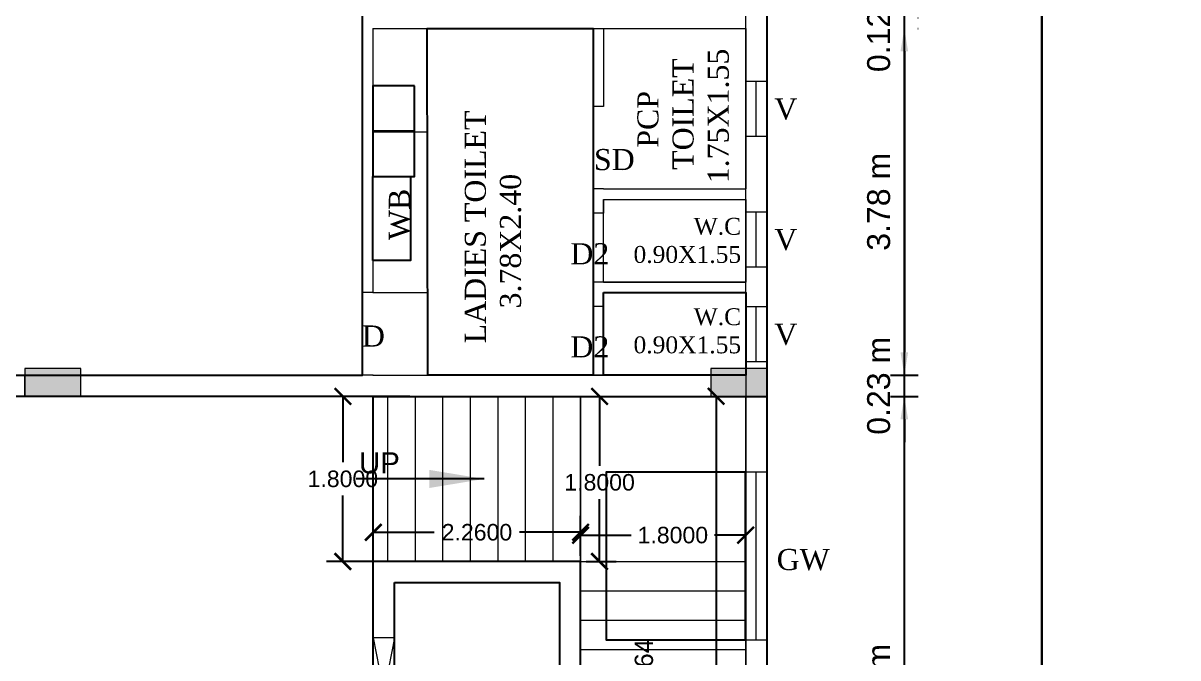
# Model space of a CAD drawing. Header units: metres. Extents: x -1561199 to -1560810, y 43748 to 43956.
# Drawn here: x -1560899.53 to -1560886.94, y 43815.65 to 43822.56 of the extents above; entities that cross this region are included whole.
import ezdxf

# ---------------------------------------------------------------- set-up
doc = ezdxf.new("R2010")
doc.units = ezdxf.units.M
doc.header["$LTSCALE"] = 750
doc.header["$MEASUREMENT"] = 0
doc.header["$PDMODE"] = 35
doc.header["$PDSIZE"] = 50
doc.linetypes.add('DASHED2', pattern=[0.375, 0.25, -0.125])
doc.layers.get('0').update_dxf_attribs({"lineweight": 5, "plot": 0})
doc.layers.get('Defpoints').update_dxf_attribs({"lineweight": 0})
doc.layers.add('BLK_1_COVERED_AREA', color=140, linetype='Continuous', plot=False)
for name, color, linetype in [('BLK_1_FLR_1_BLT_UP_AREA', 1, 'Continuous'), ('BLK_1_FLR_1_CARPET_AREA', 10, 'Continuous'), ('BLK_1_FLR_1_LIFT_1', 30, 'Continuous'), ('BLK_1_FLR_1_REGULAR_ROOM_1', 117, 'Continuous'), ('BLK_1_FLR_1_REGULAR_ROOM_2', 117, 'Continuous'), ('BLK_1_FLR_1_ROOM_2_LIGHT_VENTILATION_2', 7, 'Continuous'), ('BLK_1_FLR_1_STAIR_1', 1, 'Continuous'), ('BLK_1_FLR_1_WATER_CLOSET', 213, 'Continuous')]:
    doc.layers.add(name, color=color, linetype=linetype)
for name, color, linetype, lineweight in [('BLK_1_FLR_1_SP_WC', 233, 'Continuous', 5), ('BLK_1_FLR_1_STAIR_1_FLIGHT_2', 7, 'Continuous', 0), ('BLK_1_FLR_1_STAIR_1_LANDING_1', 7, 'Continuous', 0), ('BLK_1_FLR_1_WASH', 243, 'Continuous', 5), ('column', 242, 'Continuous', 25)]:
    doc.layers.add(name, color=color, linetype=linetype, lineweight=lineweight)
doc.styles.add('S', font='swiss.ttf')
doc.styles.get("Standard").update_dxf_attribs({"font": 'arial.ttf'})
doc.dimstyles.new('METRIC', dxfattribs={"dimtxt": 0.45, "dimasz": 0.25, "dimexe": 0.15, "dimexo": 0.15, "dimgap": 0.15, "dimtad": 1, "dimzin": 0, "dimdsep": 46, "dimtxsty": 'S', "dimcen": 0, "dimclrd": 1, "dimclre": 1, "dimclrt": 5, "dimadec": 0, "dimazin": 2, "dimtfac": 1, "dimtix": 1, "dimtofl": 0, "dimtmove": 1, "dimatfit": 0, "dimfxl": 0, "dimtolj": 1, "dimtzin": 0, "dimarcsym": 0})
doc.dimstyles.new('STANDARD$0', dxfattribs={"dimscale": 0, "dimtxt": 9, "dimasz": 2, "dimexe": 2, "dimexo": 1, "dimgap": 0.5, "dimtad": 1, "dimdec": 1, "dimzin": 0, "dimdsep": 46, "dimlunit": 4, "dimtxsty": 'Standard', "dimblk1": 'ARCHTICK', "dimblk2": 'ARCHTICK', "dimsah": 1, "dimcen": 0, "dimdle": 1.5, "dimclrd": 1, "dimclre": 1, "dimclrt": 4, "dimadec": 0, "dimazin": 0, "dimtfac": 0.3, "dimtdec": 1, "dimtix": 1, "dimtmove": 0, "dimatfit": 3, "dimldrblk": 'ARCHTICK', "dimfxl": 0, "dimfrac": 2, "dimtolj": 1, "dimtzin": 0, "dimarcsym": 0})

# ---------------------------------------------------------------- blocks, each defined once
blk = doc.blocks.new('qwegwegwegwegwegwegwg')
at = {"layer": 'column', "lineweight": -2}
h = blk.add_hatch(color=256, dxfattribs=at)
h.dxf.hatch_style = 1
h.paths.add_polyline_path([(0, 0), (12, 0), (12, -24), (0, -24)])
blk.add_lwpolyline([(0, 0), (12, 0), (12, -24), (0, -24)], close=True, dxfattribs=at)
blk = doc.blocks.new('*D76')
at = {"color": 0, "lineweight": -2}
for p, q in [((-1560890.072, 43818.497), (-1560889.772, 43818.497)), ((-1560889.922, 43812.284), (-1560889.922, 43818.247)), ((-1560890.072, 43812.034), (-1560889.772, 43812.034))]:
    blk.add_line(p, q, dxfattribs=at)
at = {"color": 0}
for points in [[(-1560889.964, 43818.247), (-1560889.881, 43818.247), (-1560889.922, 43818.497)], [(-1560889.964, 43812.284), (-1560889.881, 43812.284), (-1560889.922, 43812.034)]]:
    blk.add_solid(points, dxfattribs=at)
at = {"layer": 'Defpoints', "color": 0}
for p in [(-1560891.652, 43818.497), (-1560889.922, 43818.497), (-1560899.51, 43812.034)]:
    blk.add_point(p, dxfattribs=at)
at = {"color": 0, "lineweight": -2, "insert": (-1560890.201, 43815.265), "char_height": 0.25, "attachment_point": 5, "rotation": 90, "style": 'S'}
blk.add_mtext('\\A1;6.46 m', dxfattribs=at)
blk = doc.blocks.new('*D77')
at = {"color": 0, "lineweight": -2}
for p, q in [((-1560889.922, 43818.977), (-1560889.922, 43819.227)), ((-1560890.072, 43818.727), (-1560889.772, 43818.727)), ((-1560890.072, 43818.497), (-1560889.772, 43818.497)), ((-1560889.922, 43818.247), (-1560889.922, 43817.997))]:
    blk.add_line(p, q, dxfattribs=at)
at = {"color": 0}
for points in [[(-1560889.964, 43818.977), (-1560889.881, 43818.977), (-1560889.922, 43818.727)], [(-1560889.964, 43818.247), (-1560889.881, 43818.247), (-1560889.922, 43818.497)]]:
    blk.add_solid(points, dxfattribs=at)
at = {"layer": 'Defpoints', "color": 0}
for p in [(-1560891.651, 43818.727), (-1560889.922, 43818.727), (-1560891.652, 43818.497)]:
    blk.add_point(p, dxfattribs=at)
at = {"color": 0, "lineweight": -2, "insert": (-1560890.201, 43818.612), "char_height": 0.25, "attachment_point": 5, "rotation": 90, "style": 'S'}
blk.add_mtext('\\A1;0.23 m', dxfattribs=at)
blk = doc.blocks.new('*D81')
at = {"color": 0, "lineweight": -2}
for p, q in [((-1560888.572, 43841.96), (-1560888.272, 43841.96)), ((-1560888.422, 43812.054), (-1560888.422, 43841.71)), ((-1560888.572, 43811.804), (-1560888.272, 43811.804))]:
    blk.add_line(p, q, dxfattribs=at)
at = {"color": 0}
for points in [[(-1560888.464, 43841.71), (-1560888.381, 43841.71), (-1560888.422, 43841.96)], [(-1560888.464, 43812.054), (-1560888.381, 43812.054), (-1560888.422, 43811.804)]]:
    blk.add_solid(points, dxfattribs=at)
at = {"layer": 'Defpoints', "color": 0}
for p in [(-1560891.422, 43841.96), (-1560888.422, 43841.96), (-1560891.422, 43811.804)]:
    blk.add_point(p, dxfattribs=at)
at = {"color": 0, "lineweight": -2, "insert": (-1560888.701, 43826.882), "char_height": 0.25, "attachment_point": 5, "rotation": 90, "style": 'S'}
blk.add_mtext('\\A1;30.16 m', dxfattribs=at)
blk = doc.blocks.new('*D83')
at = {"color": 0, "lineweight": -2}
for p, q in [((-1560889.922, 43822.872), (-1560889.922, 43823.122)), ((-1560889.774, 43822.622), (-1560889.772, 43822.622)), ((-1560889.775, 43822.507), (-1560889.772, 43822.507)), ((-1560889.922, 43822.257), (-1560889.922, 43822.007))]:
    blk.add_line(p, q, dxfattribs=at)
at = {"color": 0}
for points in [[(-1560889.964, 43822.872), (-1560889.881, 43822.872), (-1560889.922, 43822.622)], [(-1560889.964, 43822.257), (-1560889.881, 43822.257), (-1560889.922, 43822.507)]]:
    blk.add_solid(points, dxfattribs=at)
at = {"layer": 'Defpoints', "color": 0}
for p in [(-1560892.426, 43822.622, -380.196), (-1560892.418, 43822.507, -334.287), (-1560889.922, 43822.507)]:
    blk.add_point(p, dxfattribs=at)
at = {"color": 0, "lineweight": -2, "insert": (-1560890.201, 43822.564), "char_height": 0.25, "attachment_point": 5, "rotation": 90, "style": 'S'}
blk.add_mtext('\\A1;0.12 m', dxfattribs=at)
blk = doc.blocks.new('*D84')
at = {"color": 0, "lineweight": -2}
for p, q in [((-1560889.775, 43822.507), (-1560889.772, 43822.507)), ((-1560889.922, 43822.257), (-1560889.922, 43818.977)), ((-1560890.072, 43818.727), (-1560889.772, 43818.727))]:
    blk.add_line(p, q, dxfattribs=at)
at = {"color": 0}
for points in [[(-1560889.964, 43822.257), (-1560889.881, 43822.257), (-1560889.922, 43822.507)], [(-1560889.964, 43818.977), (-1560889.881, 43818.977), (-1560889.922, 43818.727)]]:
    blk.add_solid(points, dxfattribs=at)
at = {"layer": 'Defpoints', "color": 0}
for p in [(-1560892.418, 43822.507, -334.287), (-1560892.418, 43818.727), (-1560889.922, 43818.727)]:
    blk.add_point(p, dxfattribs=at)
at = {"color": 0, "lineweight": -2, "insert": (-1560890.201, 43820.617), "char_height": 0.25, "attachment_point": 5, "rotation": 90, "style": 'S'}
blk.add_mtext('\\A1;3.78 m', dxfattribs=at)
blk = doc.blocks.new('*D196')
at = {"color": 0, "lineweight": -2}
for p, q in [((-1560883.379, 43818.492), (-1560883.079, 43818.492)), ((-1560883.229, 43812.279), (-1560883.229, 43818.242)), ((-1560883.379, 43812.029), (-1560883.079, 43812.029))]:
    blk.add_line(p, q, dxfattribs=at)
at = {"color": 0}
for points in [[(-1560883.271, 43818.242), (-1560883.187, 43818.242), (-1560883.229, 43818.492)], [(-1560883.271, 43812.279), (-1560883.187, 43812.279), (-1560883.229, 43812.029)]]:
    blk.add_solid(points, dxfattribs=at)
at = {"layer": 'Defpoints', "color": 0}
for p in [(-1560884.959, 43818.492), (-1560883.229, 43818.492), (-1560892.817, 43812.029)]:
    blk.add_point(p, dxfattribs=at)
at = {"color": 0, "lineweight": -2, "insert": (-1560883.508, 43815.261), "char_height": 0.25, "attachment_point": 5, "rotation": 90, "style": 'S'}
blk.add_mtext('\\A1;6.46 m', dxfattribs=at)
blk = doc.blocks.new('_ArchTick')
at = {"color": 0, "linetype": 'ByBlock', "const_width": 0.15}
blk.add_lwpolyline([(-0.5, -0.5), (0.5, 0.5)], dxfattribs=at)
blk = doc.blocks.new('*D321')
at = {"layer": 'BLK_1_FLR_1_STAIR_1_LANDING_1', "color": 0, "linetype": 'Continuous', "lineweight": -2}
for p, q in [((-1560893.39, 43818.497), (-1560893.065, 43818.497)), ((-1560893.39, 43816.697), (-1560893.065, 43816.697))]:
    blk.add_line(p, q, dxfattribs=at)
at = {"layer": 'BLK_1_FLR_1_STAIR_1_LANDING_1', "color": 0, "lineweight": -2}
for p, q in [((-1560893.245, 43818.497), (-1560893.245, 43817.741)), ((-1560893.245, 43816.697), (-1560893.245, 43817.377))]:
    blk.add_line(p, q, dxfattribs=at)
at = {"layer": 'Defpoints', "color": 0, "linetype": 'Continuous'}
for p in [(-1560893.452, 43818.497, -381.467), (-1560893.245, 43818.497), (-1560893.452, 43816.697, -381.467)]:
    blk.add_point(p, dxfattribs=at)
at = {"layer": 'BLK_1_FLR_1_STAIR_1_LANDING_1', "color": 0, "linetype": 'Continuous', "lineweight": -2, "xscale": 0.18, "yscale": 0.18, "zscale": 0.18}
for p, rotation in [((-1560893.245, 43818.497), 90), ((-1560893.245, 43816.697), 270)]:
    blk.add_blockref('_ArchTick', p, dxfattribs=dict(at, rotation=rotation))
at = {"layer": 'BLK_1_FLR_1_STAIR_1_LANDING_1', "color": 0, "linetype": 'Continuous', "insert": (-1560893.245, 43817.559), "char_height": 0.18, "attachment_point": 5}
blk.add_mtext('\\A1;1.8000', dxfattribs=at)
blk = doc.blocks.new('*D322')
at = {"layer": 'BLK_1_FLR_1_STAIR_1_LANDING_1', "color": 0, "linetype": 'Continuous', "lineweight": -2}
for p, q in [((-1560893.452, 43816.759), (-1560893.452, 43817.164)), ((-1560891.652, 43816.759), (-1560891.652, 43817.164))]:
    blk.add_line(p, q, dxfattribs=at)
at = {"layer": 'BLK_1_FLR_1_STAIR_1_LANDING_1', "color": 0, "lineweight": -2}
for p, q in [((-1560893.452, 43816.984), (-1560892.901, 43816.984)), ((-1560891.652, 43816.984), (-1560891.991, 43816.984))]:
    blk.add_line(p, q, dxfattribs=at)
at = {"layer": 'Defpoints', "color": 0, "linetype": 'Continuous'}
for p in [(-1560891.652, 43816.984), (-1560893.452, 43816.697, -381.467), (-1560891.652, 43816.697, -381.467)]:
    blk.add_point(p, dxfattribs=at)
at = {"layer": 'BLK_1_FLR_1_STAIR_1_LANDING_1', "color": 0, "linetype": 'Continuous', "lineweight": -2, "xscale": 0.18, "yscale": 0.18, "zscale": 0.18, "rotation": 180}
blk.add_blockref('_ArchTick', (-1560893.452, 43816.984), dxfattribs=at)
at = {"layer": 'BLK_1_FLR_1_STAIR_1_LANDING_1', "color": 0, "linetype": 'Continuous', "lineweight": -2, "xscale": 0.18, "yscale": 0.18, "zscale": 0.18}
blk.add_blockref('_ArchTick', (-1560891.652, 43816.984), dxfattribs=at)
at = {"layer": 'BLK_1_FLR_1_STAIR_1_LANDING_1', "color": 0, "linetype": 'Continuous', "insert": (-1560892.446, 43816.984), "char_height": 0.18, "attachment_point": 5}
blk.add_mtext('\\A1;1.8000', dxfattribs=at)
blk = doc.blocks.new('*D324')
at = {"layer": 'BLK_1_FLR_1_STAIR_1_FLIGHT_2', "color": 0, "linetype": 'Continuous', "lineweight": -2}
for p, q in [((-1560895.315, 43818.497), (-1560896.224, 43818.497)), ((-1560896.044, 43818.497), (-1560896.044, 43817.779)), ((-1560896.044, 43816.697), (-1560896.044, 43817.415)), ((-1560895.315, 43816.697), (-1560896.224, 43816.697))]:
    blk.add_line(p, q, dxfattribs=at)
at = {"layer": 'Defpoints', "color": 0, "linetype": 'Continuous'}
for p in [(-1560896.044, 43818.497), (-1560895.252, 43818.497), (-1560895.252, 43816.697)]:
    blk.add_point(p, dxfattribs=at)
at = {"layer": 'BLK_1_FLR_1_STAIR_1_FLIGHT_2', "color": 0, "linetype": 'Continuous', "lineweight": -2, "xscale": 0.18, "yscale": 0.18, "zscale": 0.18}
for p, rotation in [((-1560896.044, 43818.497), 90), ((-1560896.044, 43816.697), 270)]:
    blk.add_blockref('_ArchTick', p, dxfattribs=dict(at, rotation=rotation))
at = {"layer": 'BLK_1_FLR_1_STAIR_1_FLIGHT_2', "color": 0, "linetype": 'Continuous', "insert": (-1560896.044, 43817.597), "char_height": 0.18, "attachment_point": 5}
blk.add_mtext('\\A1;1.8000', dxfattribs=at)
blk = doc.blocks.new('*D325')
at = {"layer": 'BLK_1_FLR_1_STAIR_1_FLIGHT_2', "color": 0, "linetype": 'Continuous', "lineweight": -2}
for p, q in [((-1560895.712, 43816.759), (-1560895.712, 43817.195)), ((-1560893.452, 43816.759), (-1560893.452, 43817.195)), ((-1560895.712, 43817.015), (-1560895.047, 43817.015)), ((-1560893.452, 43817.015), (-1560894.117, 43817.015))]:
    blk.add_line(p, q, dxfattribs=at)
at = {"layer": 'Defpoints', "color": 0, "linetype": 'Continuous'}
for p in [(-1560893.452, 43817.015), (-1560895.712, 43816.697), (-1560893.452, 43816.697, -342.607)]:
    blk.add_point(p, dxfattribs=at)
at = {"layer": 'BLK_1_FLR_1_STAIR_1_FLIGHT_2', "color": 0, "linetype": 'Continuous', "lineweight": -2, "xscale": 0.18, "yscale": 0.18, "zscale": 0.18, "rotation": 180}
blk.add_blockref('_ArchTick', (-1560895.712, 43817.015), dxfattribs=at)
at = {"layer": 'BLK_1_FLR_1_STAIR_1_FLIGHT_2', "color": 0, "linetype": 'Continuous', "lineweight": -2, "xscale": 0.18, "yscale": 0.18, "zscale": 0.18}
blk.add_blockref('_ArchTick', (-1560893.452, 43817.015), dxfattribs=at)
at = {"layer": 'BLK_1_FLR_1_STAIR_1_FLIGHT_2', "color": 0, "linetype": 'Continuous', "insert": (-1560894.582, 43817.015), "char_height": 0.18, "attachment_point": 5}
blk.add_mtext('\\A1;2.2600', dxfattribs=at)
blk = doc.blocks.new('*D327')
at = {"layer": 'BLK_1_FLR_1_STAIR_1_LANDING_1', "color": 0, "linetype": 'Continuous', "lineweight": -2}
for p, q in [((-1560892.178, 43818.497), (-1560891.794, 43818.497)), ((-1560892.178, 43812.029), (-1560891.794, 43812.029))]:
    blk.add_line(p, q, dxfattribs=at)
at = {"layer": 'BLK_1_FLR_1_STAIR_1_LANDING_1', "color": 0, "lineweight": -2}
for p, q in [((-1560891.974, 43818.497), (-1560891.974, 43815.445)), ((-1560891.974, 43812.029), (-1560891.974, 43815.081))]:
    blk.add_line(p, q, dxfattribs=at)
at = {"layer": 'Defpoints', "color": 0, "linetype": 'Continuous'}
for p in [(-1560892.24, 43818.497), (-1560891.974, 43818.497), (-1560892.24, 43812.029)]:
    blk.add_point(p, dxfattribs=at)
at = {"layer": 'BLK_1_FLR_1_STAIR_1_LANDING_1', "color": 0, "linetype": 'Continuous', "lineweight": -2, "xscale": 0.18, "yscale": 0.18, "zscale": 0.18}
for p, rotation in [((-1560891.974, 43818.497), 90), ((-1560891.974, 43812.029), 270)]:
    blk.add_blockref('_ArchTick', p, dxfattribs=dict(at, rotation=rotation))
at = {"layer": 'BLK_1_FLR_1_STAIR_1_LANDING_1', "color": 0, "linetype": 'Continuous', "insert": (-1560891.974, 43815.263), "char_height": 0.18, "attachment_point": 5}
blk.add_mtext('\\A1;6.4675', dxfattribs=at)

msp = doc.modelspace()

# ---------------------------------------------------------------- linework, layer by layer
at = {"color": 0, "lineweight": -2}
for p, q in [((-1560889.92224, 43841.95964, -2229.19776), (-1560889.92224, 43811.80395, -1594.20044)), ((-1560888.42224, 43841.95964, -2229.19776), (-1560888.42224, 43811.80395, -1594.20044))]:
    msp.add_line(p, q, dxfattribs=at)
at = {"color": 1}
for p, q in [((-1560895.83084, 43826.63045, -602.59709), (-1560895.83084, 43822.50685, -1043.07623)), ((-1560891.42224, 43818.61185, -1487.64479), (-1560891.42224, 43826.63045, -1487.64479)), ((-1560891.65224, 43824.05579, -1487.64479), (-1560891.65224, 43818.72685, -1487.64479)), ((-1560891.42224, 43824.05579, -1487.64479), (-1560891.42224, 43811.80395, -1487.64479)), ((-1560895.83084, 43822.50685, -1043.07623), (-1560895.83084, 43818.72685, -672.88682)), ((-1560895.71584, 43822.50685, -127.93251), (-1560891.65084, 43822.50685, -2215.95823)), ((-1560895.71584, 43822.50685, -1043.07623), (-1560895.71584, 43819.62685, -500.76445)), ((-1560895.71584, 43822.50685, -1043.07623), (-1560895.71584, 43819.62685, -500.76445)), ((-1560893.31584, 43822.50685, -1043.07623), (-1560893.31584, 43819.47685, -1399.43674)), ((-1560893.20084, 43822.50685, -1043.07623), (-1560893.20084, 43821.65685, -1590.49328)), ((-1560891.65084, 43822.50685, -1043.07623), (-1560891.65084, 43820.75685, -1248.89501)), ((-1560893.20084, 43821.65685, -2170.11133), (-1560893.31584, 43821.65685, -2170.11133)), ((-1560895.11584, 43821.37685, -1399.43674), (-1560895.71584, 43821.37685, -1399.43674)), ((-1560895.11584, 43819.62685, -672.88682), (-1560895.11584, 43821.37685, -1399.43674)), ((-1560893.20084, 43820.75685, -2170.11133), (-1560893.31584, 43820.75685, -2170.11133)), ((-1560893.20084, 43820.75685, -2999.00323), (-1560891.65084, 43820.75685, -3695.23747)), ((-1560893.20084, 43820.64185, -2999.00323), (-1560891.65084, 43820.64185, -3695.23747)), ((-1560893.20084, 43820.64185, -2183.63657), (-1560893.20084, 43820.49185, -2065.38373)), ((-1560891.65084, 43820.64185, -1262.42024), (-1560891.65084, 43819.74185, -1368.2699)), ((-1560891.65084, 43820.64185, -2183.63657), (-1560891.65084, 43819.74185, -1474.11956)), ((-1560893.20084, 43820.49185, -1474.11956), (-1560893.31584, 43820.49185, -1474.11956)), ((-1560893.20084, 43819.74185, -1474.11956), (-1560893.31584, 43819.74185, -1474.11956)), ((-1560893.20084, 43819.74185, -2183.63657), (-1560891.65084, 43819.74185, -2879.8708)), ((-1560895.71584, 43819.62685, -672.88682), (-1560895.83084, 43819.62685, -672.88682)), ((-1560895.71584, 43819.62685, -672.88682), (-1560895.11584, 43819.62685, -672.88682)), ((-1560893.20084, 43819.62685, -2183.63657), (-1560891.65084, 43819.62685, -2879.8708)), ((-1560893.20084, 43819.62685, -1487.64479), (-1560893.20084, 43819.47685, -1487.64479)), ((-1560891.65084, 43819.62685, -1381.79513), (-1560891.65084, 43818.72685, -1487.64479)), ((-1560891.65084, 43819.62685, -1487.64479), (-1560891.65084, 43818.72685, -1487.64479)), ((-1560893.20084, 43819.47685, 37.23888), (-1560893.31584, 43819.47685, 37.23888)), ((-1560893.31584, 43819.47685, -1399.43674), (-1560893.31584, 43818.72685, -1926.1617)), ((-1560895.71584, 43818.72685, -672.88682), (-1560895.83084, 43818.72685, -672.88682)), ((-1560895.71584, 43818.72685, -672.88682), (-1560895.83084, 43818.72685, -672.88682)), ((-1560895.71584, 43818.72685, -578.61156), (-1560893.31584, 43818.72685, -1926.1617)), ((-1560895.71584, 43818.72685, -578.61156), (-1560895.71584, 43818.72685, -1370.03406)), ((-1560895.71584, 43818.72685, -578.61156), (-1560895.71584, 43818.72685, -1370.03406)), ((-1560895.71584, 43818.72685, -578.61156), (-1560893.31584, 43818.72685, -1926.1617)), ((-1560895.71584, 43818.72685, -578.61156), (-1560895.71584, 43818.72685, -1370.03406)), ((-1560895.71584, 43818.72685, -578.61156), (-1560895.71584, 43818.72685, -1370.03406)), ((-1560893.20084, 43818.72685, 37.23888), (-1560893.31584, 43818.72685, 37.23888)), ((-1560893.20084, 43818.72685, 37.23888), (-1560893.31584, 43818.72685, 37.23888)), ((-1560893.20084, 43818.72685, -1977.81779), (-1560891.65084, 43818.72685, -2674.05202)), ((-1560893.20084, 43818.72685, -1977.81779), (-1560891.65084, 43818.72685, -2674.05202)), ((-1560891.65224, 43818.49685, -1487.64479), (-1560891.65224, 43812.10875, -1487.64479))]:
    msp.add_line(p, q, dxfattribs=at)
for p, q in [((-1560891.65084, 43821.93185, -1606.59378), (-1560891.42224, 43821.93185, -1606.59378)), ((-1560891.53654, 43821.33185, -1606.59378), (-1560891.53654, 43821.93185, -1606.59378)), ((-1560891.65084, 43821.33185, -1606.59378), (-1560891.42224, 43821.33185, -1606.59378)), ((-1560891.65084, 43820.50901, -1487.64348), (-1560891.42224, 43820.50901, -1487.64348)), ((-1560891.53654, 43819.90901, -1487.64348), (-1560891.53654, 43820.50901, -1487.64348)), ((-1560891.65084, 43819.90901, -1487.64348), (-1560891.42224, 43819.90901, -1487.64348)), ((-1560891.65084, 43819.47685, -1487.64479), (-1560891.42224, 43819.47685, -1487.64479)), ((-1560891.53654, 43818.87685, -1487.64479), (-1560891.53654, 43819.47685, -1487.64479)), ((-1560891.65084, 43818.87685, -1487.64479), (-1560891.42224, 43818.87685, -1487.64479)), ((-1560891.65084, 43818.87685, -1487.64479), (-1560891.65084, 43812.10875, -724.71007)), ((-1560895.71224, 43818.72685, -1487.64479), (-1560900.53032, 43818.72685, -1487.64479)), ((-1560899.51032, 43818.49685, -1487.64479), (-1560899.51032, 43818.72685, -1487.64479)), ((-1560895.71224, 43818.72685, -1487.64479), (-1560891.65224, 43818.72685, -1487.64479)), ((-1560895.71224, 43818.72685, -1487.64479), (-1560891.65224, 43818.72685, -1487.64479)), ((-1560895.71224, 43818.49685, -1487.64479), (-1560904.41702, 43818.49685, -1487.64479)), ((-1560895.71224, 43818.49685, -1487.64479), (-1560891.65224, 43818.49685, -1487.64479)), ((-1560893.45224, 43816.69685, -1487.64479), (-1560893.45224, 43818.49685, -1487.64479)), ((-1560891.42224, 43817.67169, -1087.54394), (-1560891.65224, 43817.67169, -1087.54394)), ((-1560891.42224, 43817.67169, -1087.54394), (-1560891.65224, 43817.67169, -1087.54394)), ((-1560891.65224, 43817.67169, -1087.54394), (-1560891.65224, 43815.84169, -1087.54394)), ((-1560891.53724, 43815.84169, -1087.54394), (-1560891.53724, 43817.67169, -1087.54394)), ((-1560891.53724, 43815.84169, -1087.54394), (-1560891.53724, 43817.67169, -1087.54394)), ((-1560891.42224, 43815.84169, -1087.54394), (-1560891.42224, 43817.67169, -1087.54394)), ((-1560891.42224, 43815.84169, -1087.54394), (-1560891.42224, 43817.67169, -1087.54394)), ((-1560895.71224, 43816.69685, -1487.64479), (-1560891.65224, 43816.69685, -1487.64479)), ((-1560895.71224, 43816.69685, -1830.25217), (-1560895.71224, 43816.69685, -1487.64479)), ((-1560895.71224, 43816.69685, -1487.64479), (-1560895.71224, 43816.46685, -1487.64479)), ((-1560893.45224, 43813.82935, -1830.25217), (-1560893.45224, 43816.69685, -1830.25217)), ((-1560895.71224, 43815.86614, -1830.25217), (-1560895.71224, 43816.46685, -1830.25217)), ((-1560895.48224, 43815.86614, -1830.25217), (-1560895.48224, 43816.46685, -1830.25217)), ((-1560895.48224, 43816.46685, -1487.64479), (-1560893.68224, 43816.46685, -1487.64479)), ((-1560893.68224, 43814.05935, -1830.25217), (-1560893.68224, 43816.46685, -1830.25217)), ((-1560893.45224, 43816.37685, -1487.64479), (-1560891.65224, 43816.37685, -1487.64479)), ((-1560893.45224, 43816.05685, -1487.64479), (-1560891.65224, 43816.05685, -1487.64479)), ((-1560895.48224, 43815.86614, -1830.25217), (-1560895.71224, 43815.86614, -1830.25217)), ((-1560891.65224, 43815.84169, -1087.54394), (-1560891.42224, 43815.84169, -1087.54394)), ((-1560891.65224, 43815.84169, -1087.54394), (-1560891.42224, 43815.84169, -1087.54394)), ((-1560893.45224, 43815.73685, -1487.64479), (-1560891.65224, 43815.73685, -1487.64479))]:
    msp.add_line(p, q)
at = {"linetype": 'DASHED2'}
for p, q in [((-1560895.48224, 43815.86614, -1830.25217), (-1560895.71224, 43814.68614, -1830.25217)), ((-1560895.71224, 43815.86614, -1830.25217), (-1560895.48224, 43814.68614, -1830.25217)), ((-1560895.71224, 43814.68614, -1830.25217), (-1560895.71224, 43815.86614, -1830.25217)), ((-1560895.48224, 43814.68614, -1830.25217), (-1560895.48224, 43815.86614, -1830.25217))]:
    msp.add_line(p, q, dxfattribs=at)
at = {"layer": 'BLK_1_COVERED_AREA', "color": 140, "linetype": 'Continuous', "elevation": -1487.64479}
msp.add_lwpolyline([(-1560903.86593, 43844.98424), (-1560903.86593, 43841.95964), (-1560891.42224, 43841.95964), (-1560891.42224, 43811.80395), (-1560914.89239, 43811.80395), (-1560914.89224, 43841.95964), (-1560909.15207, 43841.95964), (-1560909.15207, 43844.98424)], close=True, dxfattribs=at)
at = {"layer": 'BLK_1_FLR_1_BLT_UP_AREA', "color": 13, "linetype": 'Continuous', "elevation": -2251.29486}
msp.add_lwpolyline([(-1560903.86593, 43844.98424), (-1560903.86593, 43841.95964), (-1560891.42224, 43841.95964), (-1560891.42224, 43811.80395), (-1560914.89239, 43811.80395), (-1560914.89224, 43841.95964), (-1560909.15207, 43841.95964), (-1560909.15207, 43844.98424)], close=True, dxfattribs=at)
at = {"layer": 'BLK_1_FLR_1_CARPET_AREA', "color": 13, "linetype": 'Continuous'}
for points, elevation in [([(-1560891.65224, 43826.63045), (-1560891.65224, 43841.73104), (-1560914.66084, 43841.73104), (-1560914.66084, 43812.03395), (-1560906.88785, 43812.03395), (-1560906.88785, 43818.72685), (-1560895.83084, 43818.72685), (-1560895.83084, 43826.63045)], -1466.575), ([(-1560893.31584, 43818.72685), (-1560895.11609, 43818.72685), (-1560895.12576, 43822.50685), (-1560893.31584, 43822.50685)], -1043.07623), ([(-1560895.71224, 43818.49685), (-1560906.65785, 43818.49685), (-1560906.65785, 43812.03395), (-1560895.71224, 43812.03395)], -1487.64479)]:
    msp.add_lwpolyline(points, close=True, dxfattribs=dict(at, elevation=elevation))
at = {"layer": 'BLK_1_FLR_1_LIFT_1', "color": 30, "elevation": -1487.64479}
msp.add_lwpolyline([(-1560895.48224, 43816.46685), (-1560893.68224, 43816.46685), (-1560893.68224, 43814.05935), (-1560895.48224, 43814.05935)], close=True, dxfattribs=at)
at = {"layer": 'BLK_1_FLR_1_REGULAR_ROOM_1', "color": 2, "elevation": -1466.575}
msp.add_lwpolyline([(-1560891.65224, 43826.63045), (-1560891.65224, 43841.73104), (-1560914.66084, 43841.73104), (-1560914.66084, 43812.03395), (-1560906.88785, 43812.03395), (-1560906.88785, 43818.72685), (-1560895.83084, 43818.72685), (-1560895.83084, 43826.63045)], close=True, dxfattribs=at)
at = {"layer": 'BLK_1_FLR_1_REGULAR_ROOM_2', "color": 2, "elevation": -1487.64479}
msp.add_lwpolyline([(-1560895.71224, 43818.49685), (-1560906.65785, 43818.49685), (-1560906.65785, 43812.03395), (-1560895.71224, 43812.03395)], close=True, dxfattribs=at)
at = {"layer": 'BLK_1_FLR_1_ROOM_2_LIGHT_VENTILATION_2', "color": 2, "lineweight": -2, "elevation": -1087.54394}
msp.add_lwpolyline([(-1560891.65224, 43815.84169), (-1560891.65224, 43817.67169), (-1560893.17224, 43817.67169), (-1560893.17224, 43815.84169)], close=True, dxfattribs=at)
at = {"layer": 'BLK_1_FLR_1_SP_WC', "color": 223, "linetype": 'Continuous', "elevation": -2183.63657}
msp.add_lwpolyline([(-1560893.20084, 43820.64185), (-1560891.65084, 43820.64185), (-1560891.65084, 43819.74185), (-1560893.20084, 43819.74185)], close=True, dxfattribs=at)
at = {"layer": 'BLK_1_FLR_1_STAIR_1', "color": 1, "linetype": 'Continuous', "elevation": -1487.64479}
msp.add_lwpolyline([(-1560895.25224, 43818.49685), (-1560891.42224, 43818.49685), (-1560891.42224, 43811.80395), (-1560895.71224, 43811.80395), (-1560895.71224, 43813.82935), (-1560893.45224, 43813.82935), (-1560893.45224, 43816.69685), (-1560895.71224, 43816.69685), (-1560895.71224, 43818.49685)], close=True, dxfattribs=at)
at = {"layer": 'BLK_1_FLR_1_STAIR_1_FLIGHT_2', "color": 7, "linetype": 'Continuous'}
for p, q in [((-1560895.55224, 43816.69685, -1487.64479), (-1560895.55224, 43818.49685, -1487.64479)), ((-1560895.25224, 43816.69685, -1487.64479), (-1560895.25224, 43818.49685, -1487.64479)), ((-1560894.95224, 43816.69685, -1487.64479), (-1560894.95224, 43818.49685, -1487.64479)), ((-1560894.65224, 43816.69685, -1487.64479), (-1560894.65224, 43818.49685, -1487.64479)), ((-1560894.35224, 43816.69685, -1487.64479), (-1560894.35224, 43818.49685, -1487.64479)), ((-1560894.05224, 43816.69685, -1487.64479), (-1560894.05224, 43818.49685, -1487.64479)), ((-1560893.75224, 43816.69685, -1487.64479), (-1560893.75224, 43818.49685, -1487.64479)), ((-1560893.45224, 43816.69685, -1487.64479), (-1560893.45224, 43818.49685, -1487.64479))]:
    msp.add_line(p, q, dxfattribs=at)
at = {"layer": 'BLK_1_FLR_1_STAIR_1_FLIGHT_2', "color": 7, "linetype": 'Continuous', "elevation": -1487.64479}
msp.add_lwpolyline([(-1560895.71224, 43818.49685), (-1560893.45224, 43818.49685), (-1560893.45224, 43816.69685), (-1560895.71224, 43816.69685)], close=True, dxfattribs=at)
at = {"layer": 'BLK_1_FLR_1_STAIR_1_LANDING_1', "color": 7, "linetype": 'Continuous', "elevation": -1487.64479}
msp.add_lwpolyline([(-1560891.65224, 43812.02935), (-1560893.45224, 43812.02935), (-1560893.45224, 43818.49685), (-1560891.65224, 43818.49685)], close=True, dxfattribs=at)
at = {"layer": 'BLK_1_FLR_1_WASH', "color": 55, "lineweight": -2, "elevation": -924.87448}
msp.add_lwpolyline([(-1560895.26372, 43821.87913), (-1560895.71584, 43821.87913), (-1560895.71584, 43821.38545), (-1560895.26372, 43821.38545)], close=True, dxfattribs=at)
at = {"layer": 'BLK_1_FLR_1_WASH', "color": 60, "lineweight": -2, "elevation": -924.87448}
msp.add_lwpolyline([(-1560895.26372, 43821.38545), (-1560895.71584, 43821.38545), (-1560895.71584, 43820.89178), (-1560895.26372, 43820.89178)], close=True, dxfattribs=at)
at = {"layer": 'BLK_1_FLR_1_WASH', "color": 56, "lineweight": -2, "elevation": -924.87448}
msp.add_lwpolyline([(-1560895.71584, 43819.97812), (-1560895.71584, 43820.89178), (-1560895.30757, 43820.89178), (-1560895.30757, 43819.97812)], close=True, dxfattribs=at)
at = {"layer": 'BLK_1_FLR_1_WATER_CLOSET', "color": 1, "elevation": -1487.64479}
msp.add_lwpolyline([(-1560893.20084, 43819.62685), (-1560891.65084, 43819.62685), (-1560891.65084, 43818.72692), (-1560893.20084, 43818.72692)], close=True, dxfattribs=at)

# ---------------------------------------------------------------- block references
at = {"rotation": 270}
for p, xscale, yscale, zscale in [((-1560898.90007, 43818.49685, -1487.64479), -0.025427, 0.025427, 0.025427), ((-1560891.42224, 43818.49685, -1487.64479), -0.0254, 0.0254, 0.0254), ((-1560891.42224, 43818.49685, -1487.64479), -0.0254, 0.0254, 0.0254)]:
    msp.add_blockref('qwegwegwegwegwegwegwg', p, dxfattribs=dict(at, xscale=xscale, yscale=yscale, zscale=zscale))

# ---------------------------------------------------------------- texts
at = {"char_height": 0.23, "attachment_point": 7, "rotation": 90}
for s, insert, width in [('{\\fBookman Old Style|b0|i0|c0|p18;\\W4.45844; \\W1;PCP\\P{\\W1.679813; }TOILET\\P1.75X1.55}', (-1560891.83148, 43820.81916, -3485.04316), 1.6153676), ('{\\fBookman Old Style|b0|i0|c0|p18;\\W1.2699; \\W1;LADIES TOILET\\P{\\W5.65082; }3.78X2.40}', (-1560894.09648, 43818.96372, -975.9706), 2.9025465), ('{\\fBookman Old Style|b0|i0|c0|p18;WB}', (-1560895.30782, 43820.19948, -975.9706), 1.6153676)]:
    msp.add_mtext(s, dxfattribs=dict(at, insert=insert, width=width))
for s, insert, char_height, width, attachment_point in [('{\\fBookman Old Style|b0|i0|c0|p18;V}', (-1560891.3394, 43821.50883, -1094.91959), 0.23, 1.6153676, 7), ('{\\fBookman Old Style|b0|i0|c0|p18;SD}', (-1560893.30617, 43820.95897, -975.9706), 0.23, 1.6153676, 7), ('{\\fBookman Old Style|b0|i0|c0|p18;W.C\\P0.90X1.55}', (-1560891.70124, 43820.44189, -975.9706), 0.184, 1.2922941, 3), ('{\\fBookman Old Style|b0|i0|c0|p18;V}', (-1560891.3394, 43820.08599, -975.96929), 0.23, 1.6153676, 7), ('{\\fBookman Old Style|b0|i0|c0|p18;D2}', (-1560893.56336, 43819.9352, -279.97883), 0.23, 1.6153676, 7), ('{\\fBookman Old Style|b0|i0|c0|p18;W.C\\P0.90X1.55}', (-1560891.70124, 43819.45687, -279.97883), 0.184, 1.2922941, 3), ('{\\fBookman Old Style|b0|i0|c0|p18;D}', (-1560895.83635, 43819.03876, -975.9706), 0.23, 1.6153676, 7), ('{\\fBookman Old Style|b0|i0|c0|p18;V}', (-1560891.3394, 43819.05383, -975.9706), 0.23, 1.6153676, 7), ('{\\fBookman Old Style|b0|i0|c0|p18;D2}', (-1560893.56336, 43818.9202, -293.50406), 0.23, 1.6153676, 7), ('UP', (-1560895.8688, 43817.88745, -1106.17743), 0.23, 1.6153676, 1), ('{\\fBookman Old Style|b0|i0|c0|p18;GW}', (-1560891.31364, 43816.83374, 817.04461), 0.23, 1.6153676, 1)]:
    msp.add_mtext(s, dxfattribs=dict(insert=insert, char_height=char_height, width=width, attachment_point=attachment_point))
at = {"layer": 'BLK_1_FLR_1_STAIR_1', "color": 1, "linetype": 'Continuous', "insert": (-1560892.86222, 43814.77685, -1487.64479), "char_height": 0.2, "attachment_point": 2, "rotation": 90}
msp.add_mtext_dynamic_manual_height_columns('{\\fArial|b0|i0|c0|p34;\\W1;\\C1;FLR_HT_M=3.64}', width=0.6529106, gutter_width=1000, heights=[0], dxfattribs=at)

# ---------------------------------------------------------------- dimensions: what is measured, and where the dimension line sits
at = {"color": 0, "lineweight": -2}
for base, p1, p2, angle, picture, middle in [((-1560888.42224, 43841.95964, -1487.64479), (-1560891.42224, 43811.80395, -1487.64479), (-1560891.42224, 43841.95964, -1487.64479), 270, '*D81', (-1560888.70072, 43826.8818, -1487.64479)), ((-1560889.922238712, 43822.5068542387, -1487.644791461), (-1560892.4258387119, 43822.6218542387, -1867.8411058253), (-1560892.417935903, 43822.5068542387, -1821.9314934372), 90, '*D83', (-1560890.2007180059, 43822.5643542392, -1487.644791461)), ((-1560889.92224, 43818.72685, -1487.64479), (-1560892.41794, 43822.50685, -1821.93149), (-1560892.41794, 43818.72685, -1487.64479), 90, '*D84', (-1560890.20072, 43820.61685, -1487.64479)), ((-1560889.92224, 43818.72685, -1487.64479), (-1560891.65224, 43818.49685, -1487.64479), (-1560891.65084, 43818.72685, -1487.64479), 270, '*D77', (-1560890.20072, 43818.61185, -1487.64479)), ((-1560889.92224, 43818.49685, -1487.64479), (-1560899.51032, 43812.03395, -1487.64479), (-1560891.65224, 43818.49685, -1487.64479), 270, '*D76', (-1560890.20072, 43815.2654, -1487.64479)), ((-1560883.22904, 43818.49225, -1487.64479), (-1560892.81713, 43812.02935, -1487.64479), (-1560884.95904, 43818.49225, -1487.64479), 270, '*D196', (-1560883.50752, 43815.2608, -1487.64479))]:
    dim = msp.add_linear_dim(base=base, p1=p1, p2=p2, angle=angle, dimstyle='METRIC', override={"dimtxt": 0.25, "dimpost": ' m', "dimclrd": 0, "dimclre": 0, "dimclrt": 0}, dxfattribs=at)
    dim.commit()
    dim.dimension.update_dxf_attribs({"geometry": picture, "text_midpoint": middle})
at = {"layer": 'BLK_1_FLR_1_STAIR_1_FLIGHT_2', "color": 2, "linetype": 'Continuous'}
dim = msp.add_linear_dim(base=(-1560896.04394, 43818.49685, -1487.64479), p1=(-1560895.25224, 43816.69685, -1487.64479), p2=(-1560895.25224, 43818.49685, -1487.64479), angle=90, dimstyle='STANDARD$0', override={"dimscale": 1, "dimtxt": 0.18, "dimasz": 0.18, "dimexe": 0.18, "dimexo": 0.0625, "dimgap": 0.09, "dimtad": 0, "dimtih": 1, "dimtoh": 1, "dimdec": 4, "dimlunit": 2, "dimcen": 0.09, "dimdle": 0, "dimclrd": 0, "dimclre": 0, "dimclrt": 0, "dimtdec": 4, "dimtix": 0, "dimtofl": 0, "dimfrac": 0}, dxfattribs=at)
dim.commit()
dim.dimension.update_dxf_attribs({"geometry": '*D324', "text_midpoint": (-1560896.04394, 43817.59685, -1487.64479)})
at = {"layer": 'BLK_1_FLR_1_STAIR_1_FLIGHT_2', "color": 1, "linetype": 'Continuous'}
dim = msp.add_linear_dim(base=(-1560893.45224, 43817.01511, -1487.64479), p1=(-1560895.71224, 43816.69685, -1487.64479), p2=(-1560893.45224, 43816.69685, -1830.25217), dimstyle='STANDARD$0', override={"dimscale": 1, "dimtxt": 0.18, "dimasz": 0.18, "dimexe": 0.18, "dimexo": 0.0625, "dimgap": 0.09, "dimtad": 0, "dimtih": 1, "dimtoh": 1, "dimdec": 4, "dimlunit": 2, "dimcen": 0.09, "dimdle": 0, "dimclrd": 0, "dimclre": 0, "dimclrt": 0, "dimtdec": 4, "dimtix": 0, "dimtofl": 0, "dimfrac": 0}, dxfattribs=at)
dim.commit()
dim.dimension.update_dxf_attribs({"geometry": '*D325', "text_midpoint": (-1560894.58224, 43817.01511, -1487.64479)})
at = {"layer": 'BLK_1_FLR_1_STAIR_1_LANDING_1', "color": 2, "linetype": 'Continuous'}
for base, p2, angle, picture, middle in [((-1560893.24457, 43818.49685, -1106.17743), (-1560893.45224, 43818.49685, -1487.64479), 90, '*D321', (-1560893.24457, 43817.55888, -1106.17743)), ((-1560891.65224, 43816.984, -1106.17743), (-1560891.65224, 43816.69685, -1487.64479), 180, '*D322', (-1560892.44611, 43816.984, -1106.17743))]:
    dim = msp.add_linear_dim(base=base, p1=(-1560893.45224, 43816.69685, -1487.64479), p2=p2, angle=angle, dimstyle='STANDARD$0', override={"dimscale": 1, "dimtxt": 0.18, "dimasz": 0.18, "dimexe": 0.18, "dimexo": 0.0625, "dimgap": 0.09, "dimtad": 0, "dimtih": 1, "dimtoh": 1, "dimdec": 4, "dimlunit": 2, "dimcen": 0.09, "dimdle": 0, "dimclrd": 0, "dimclre": 0, "dimclrt": 0, "dimtdec": 4, "dimtix": 0, "dimtofl": 0, "dimtmove": 1, "dimfxl": 5, "dimfrac": 0}, dxfattribs=at)
    dim.commit()
    dim.dimension.update_dxf_attribs({"geometry": picture, "text_midpoint": middle, "dimtype": 160})
at = {"layer": 'BLK_1_FLR_1_STAIR_1_LANDING_1', "color": 1, "linetype": 'Continuous'}
dim = msp.add_linear_dim(base=(-1560891.9742, 43818.49685, -1487.64479), p1=(-1560892.24033, 43812.02935, -1487.64479), p2=(-1560892.24033, 43818.49685, -1487.64479), angle=90, dimstyle='STANDARD$0', override={"dimscale": 1, "dimtxt": 0.18, "dimasz": 0.18, "dimexe": 0.18, "dimexo": 0.0625, "dimgap": 0.09, "dimtad": 0, "dimtih": 1, "dimtoh": 1, "dimdec": 4, "dimlunit": 2, "dimcen": 0.09, "dimdle": 0, "dimclrd": 0, "dimclre": 0, "dimclrt": 0, "dimtdec": 4, "dimtix": 0, "dimtofl": 0, "dimtmove": 1, "dimfxl": 5, "dimfrac": 0}, dxfattribs=at)
dim.commit()
dim.dimension.update_dxf_attribs({"geometry": '*D327', "text_midpoint": (-1560891.9742, 43815.2631, -1487.64479)})

# ---------------------------------------------------------------- leaders
msp.add_leader([(-1560894.50201, 43817.59685, -1487.64479), (-1560895.89965, 43817.59685, -1487.64479)], dimstyle='METRIC', override={"dimasz": 0.6, "dimgap": 0.15, "dimtad": 0})

doc.saveas('drawing.dxf')
